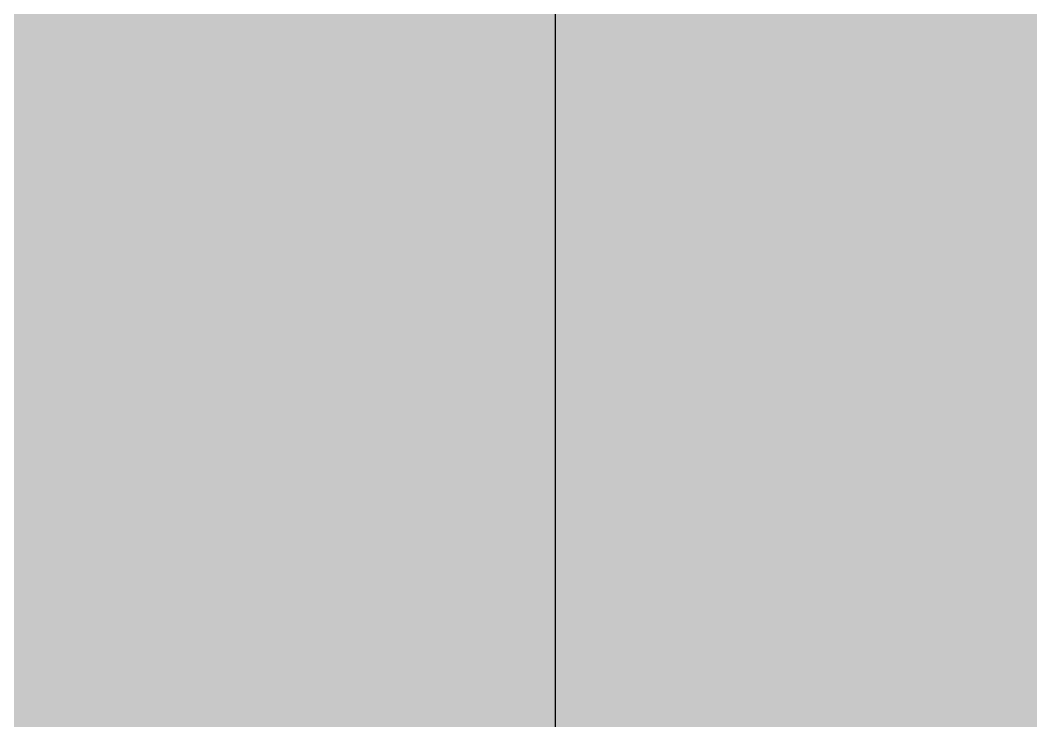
# Model space of a CAD drawing. Extents: x -10500 to 767, y -61 to 780.
# Drawn here: x 599.98208 to 600.01592, y 0.01747 to 0.04093 of the extents above; entities that cross this region are included whole.
import ezdxf

# ---------------------------------------------------------------- set-up
doc = ezdxf.new("R2010")
doc.units = 0
for name, color, linetype in [('Hachura', 251, 'Continuous'), ('Painéis', 200, 'Continuous'), ('SARR_2.2x7', 7, 'Continuous')]:
    doc.layers.add(name, color=color, linetype=linetype)

msp = doc.modelspace()

# ---------------------------------------------------------------- hatches: boundary and pattern name
at = {"layer": 'Hachura'}
h = msp.add_hatch(color=7, dxfattribs=at)
h.dxf.hatch_style = 1
h.paths.add_polyline_path([(0, 0), (731, 0), (731, 731), (0, 731)])
h = msp.add_hatch(color=7, dxfattribs=at)
h.dxf.hatch_style = 1
h.paths.add_polyline_path([(0, 0), (731, 0), (731, 731), (0, 731)])
h = msp.add_hatch(color=7, dxfattribs=at)
h.dxf.hatch_style = 1
h.paths.add_polyline_path([(0, 0), (731, 0), (731, 731), (0, 731)])
h = msp.add_hatch(color=7, dxfattribs=at)
h.dxf.hatch_style = 1
h.paths.add_polyline_path([(0, 0), (731, 0), (731, 731), (0, 731)])
h = msp.add_hatch(color=7, dxfattribs=at)
h.dxf.hatch_style = 1
h.paths.add_polyline_path([(0, 0), (731, 0), (731, 731), (0, 731)])
h = msp.add_hatch(color=7, dxfattribs=at)
h.dxf.hatch_style = 1
h.paths.add_polyline_path([(0, 0), (731, 0), (731, 731), (0, 731)])
h = msp.add_hatch(color=7, dxfattribs=at)
h.dxf.hatch_style = 1
h.paths.add_polyline_path([(0, 0), (731, 0), (731, 731), (0, 731)])
h = msp.add_hatch(color=7, dxfattribs=at)
h.dxf.hatch_style = 1
h.paths.add_polyline_path([(0, 0), (731, 0), (731, 731), (0, 731)])
h = msp.add_hatch(color=7, dxfattribs=at)
h.dxf.hatch_style = 1
h.paths.add_polyline_path([(0, 0), (731, 0), (731, 731), (0, 731)])
h = msp.add_hatch(color=7, dxfattribs=at)
h.dxf.hatch_style = 1
h.paths.add_polyline_path([(0, 0), (731, 0), (731, 731), (0, 731)])
h = msp.add_hatch(color=7, dxfattribs=at)
h.dxf.hatch_style = 1
h.paths.add_polyline_path([(0, 0), (731, 0), (731, 731), (0, 731)])
h = msp.add_hatch(color=7, dxfattribs=at)
h.dxf.hatch_style = 1
h.paths.add_polyline_path([(0, 0), (731, 0), (731, 731), (0, 731)])
h = msp.add_hatch(color=7, dxfattribs=at)
h.dxf.hatch_style = 1
h.paths.add_polyline_path([(0, 0), (731, 0), (731, 731), (0, 731)])
h = msp.add_hatch(color=7, dxfattribs=at)
h.dxf.hatch_style = 1
h.paths.add_polyline_path([(0, 0), (731, 0), (731, 731), (0, 731)])
h = msp.add_hatch(color=7, dxfattribs=at)
h.dxf.hatch_style = 1
h.paths.add_polyline_path([(0, 0), (731, 0), (731, 731), (0, 731)])
h = msp.add_hatch(color=7, dxfattribs=at)
h.dxf.hatch_style = 1
h.paths.add_polyline_path([(0, 0), (731, 0), (731, 731), (0, 731)])
h = msp.add_hatch(color=7, dxfattribs=at)
h.dxf.hatch_style = 1
h.paths.add_polyline_path([(0, 0), (731, 0), (731, 731), (0, 731)])
h = msp.add_hatch(color=7, dxfattribs=at)
h.dxf.hatch_style = 1
h.paths.add_polyline_path([(0, 0), (731, 0), (731, 731), (0, 731)])
h = msp.add_hatch(color=7, dxfattribs=at)
h.dxf.hatch_style = 1
h.paths.add_polyline_path([(0, 0), (731, 0), (731, 731), (0, 731)])
h = msp.add_hatch(color=7, dxfattribs=at)
h.dxf.hatch_style = 1
h.paths.add_polyline_path([(0, 0), (731, 0), (731, 731), (0, 731)])
h = msp.add_hatch(color=7, dxfattribs=at)
h.dxf.hatch_style = 1
h.paths.add_polyline_path([(0, 0), (731, 0), (731, 731), (0, 731)])
h = msp.add_hatch(color=7, dxfattribs=at)
h.dxf.hatch_style = 1
h.paths.add_polyline_path([(0, 0), (731, 0), (731, 731), (0, 731)])
h = msp.add_hatch(color=7, dxfattribs=at)
h.dxf.hatch_style = 1
h.paths.add_polyline_path([(0, 0), (731, 0), (731, 731), (0, 731)])
h = msp.add_hatch(color=7, dxfattribs=at)
h.dxf.hatch_style = 1
h.paths.add_polyline_path([(0, 0), (731, 0), (731, 731), (0, 731)])
h = msp.add_hatch(color=7, dxfattribs=at)
h.dxf.hatch_style = 1
h.paths.add_polyline_path([(0, 0), (731, 0), (731, 450), (0, 450)])
h = msp.add_hatch(color=7, dxfattribs=at)
h.dxf.hatch_style = 1
h.paths.add_polyline_path([(0, 0), (731, 0), (731, 450), (0, 450)])
h = msp.add_hatch(color=7, dxfattribs=at)
h.dxf.hatch_style = 1
h.paths.add_polyline_path([(0, 0), (731, 0), (731, 312), (0, 312)])
h = msp.add_hatch(color=7, dxfattribs=at)
h.dxf.hatch_style = 1
h.paths.add_polyline_path([(0, 0), (731, 0), (731, 312), (0, 312)])
h = msp.add_hatch(color=7, dxfattribs=at)
h.dxf.hatch_style = 1
h.paths.add_polyline_path([(0, 0), (731, 0), (731, 244), (0, 244)])
h = msp.add_hatch(color=7, dxfattribs=at)
h.dxf.hatch_style = 1
h.paths.add_polyline_path([(0, 0), (731, 0), (731, 244), (0, 244)])

# ---------------------------------------------------------------- linework, layer by layer
at = {"layer": 'Painéis', "lineweight": 18}
for q in [(600, 731), (600, 731), (600, 731), (600, 731), (600, 731), (600, 731), (600, 731), (600, 731), (600, 731), (600, 731), (600, 731), (600, 731), (600, 731), (600, 731), (600, 731), (600, 731), (600, 731), (600, 731), (600, 731), (600, 731), (600, 731), (600, 731), (600, 731), (600, 731), (600, 450), (600, 450), (600, 312), (600, 312), (600, 244), (600, 244)]:
    msp.add_line((600, 0), q, dxfattribs=at)
at = {"layer": 'SARR_2.2x7'}
for points in [[(600, 0), (600, 731)], [(600, 0), (600, 731)], [(600, 0), (600, 731)], [(600, 0), (600, 731)], [(600, 0), (600, 731)], [(600, 0), (600, 731)], [(600, 0), (600, 731)], [(600, 0), (600, 731)], [(600, 0), (600, 731)], [(600, 0), (600, 731)], [(600, 0), (600, 731)], [(600, 0), (600, 731)], [(600, 0), (600, 731)], [(600, 0), (600, 731)], [(600, 0), (600, 731)], [(600, 0), (600, 731)], [(600, 0), (600, 731)], [(600, 0), (600, 731)], [(600, 0), (600, 731)], [(600, 0), (600, 731)], [(600, 0), (600, 731)], [(600, 0), (600, 731)], [(600, 0), (600, 731)], [(600, 0), (600, 731)], [(600, 0), (600, 450)], [(600, 0), (600, 450)], [(600, 0), (600, 312)], [(600, 0), (600, 312)], [(600, 0), (600, 244)], [(600, 0), (600, 244)]]:
    msp.add_lwpolyline(points, dxfattribs=at)

doc.saveas('drawing.dxf')
